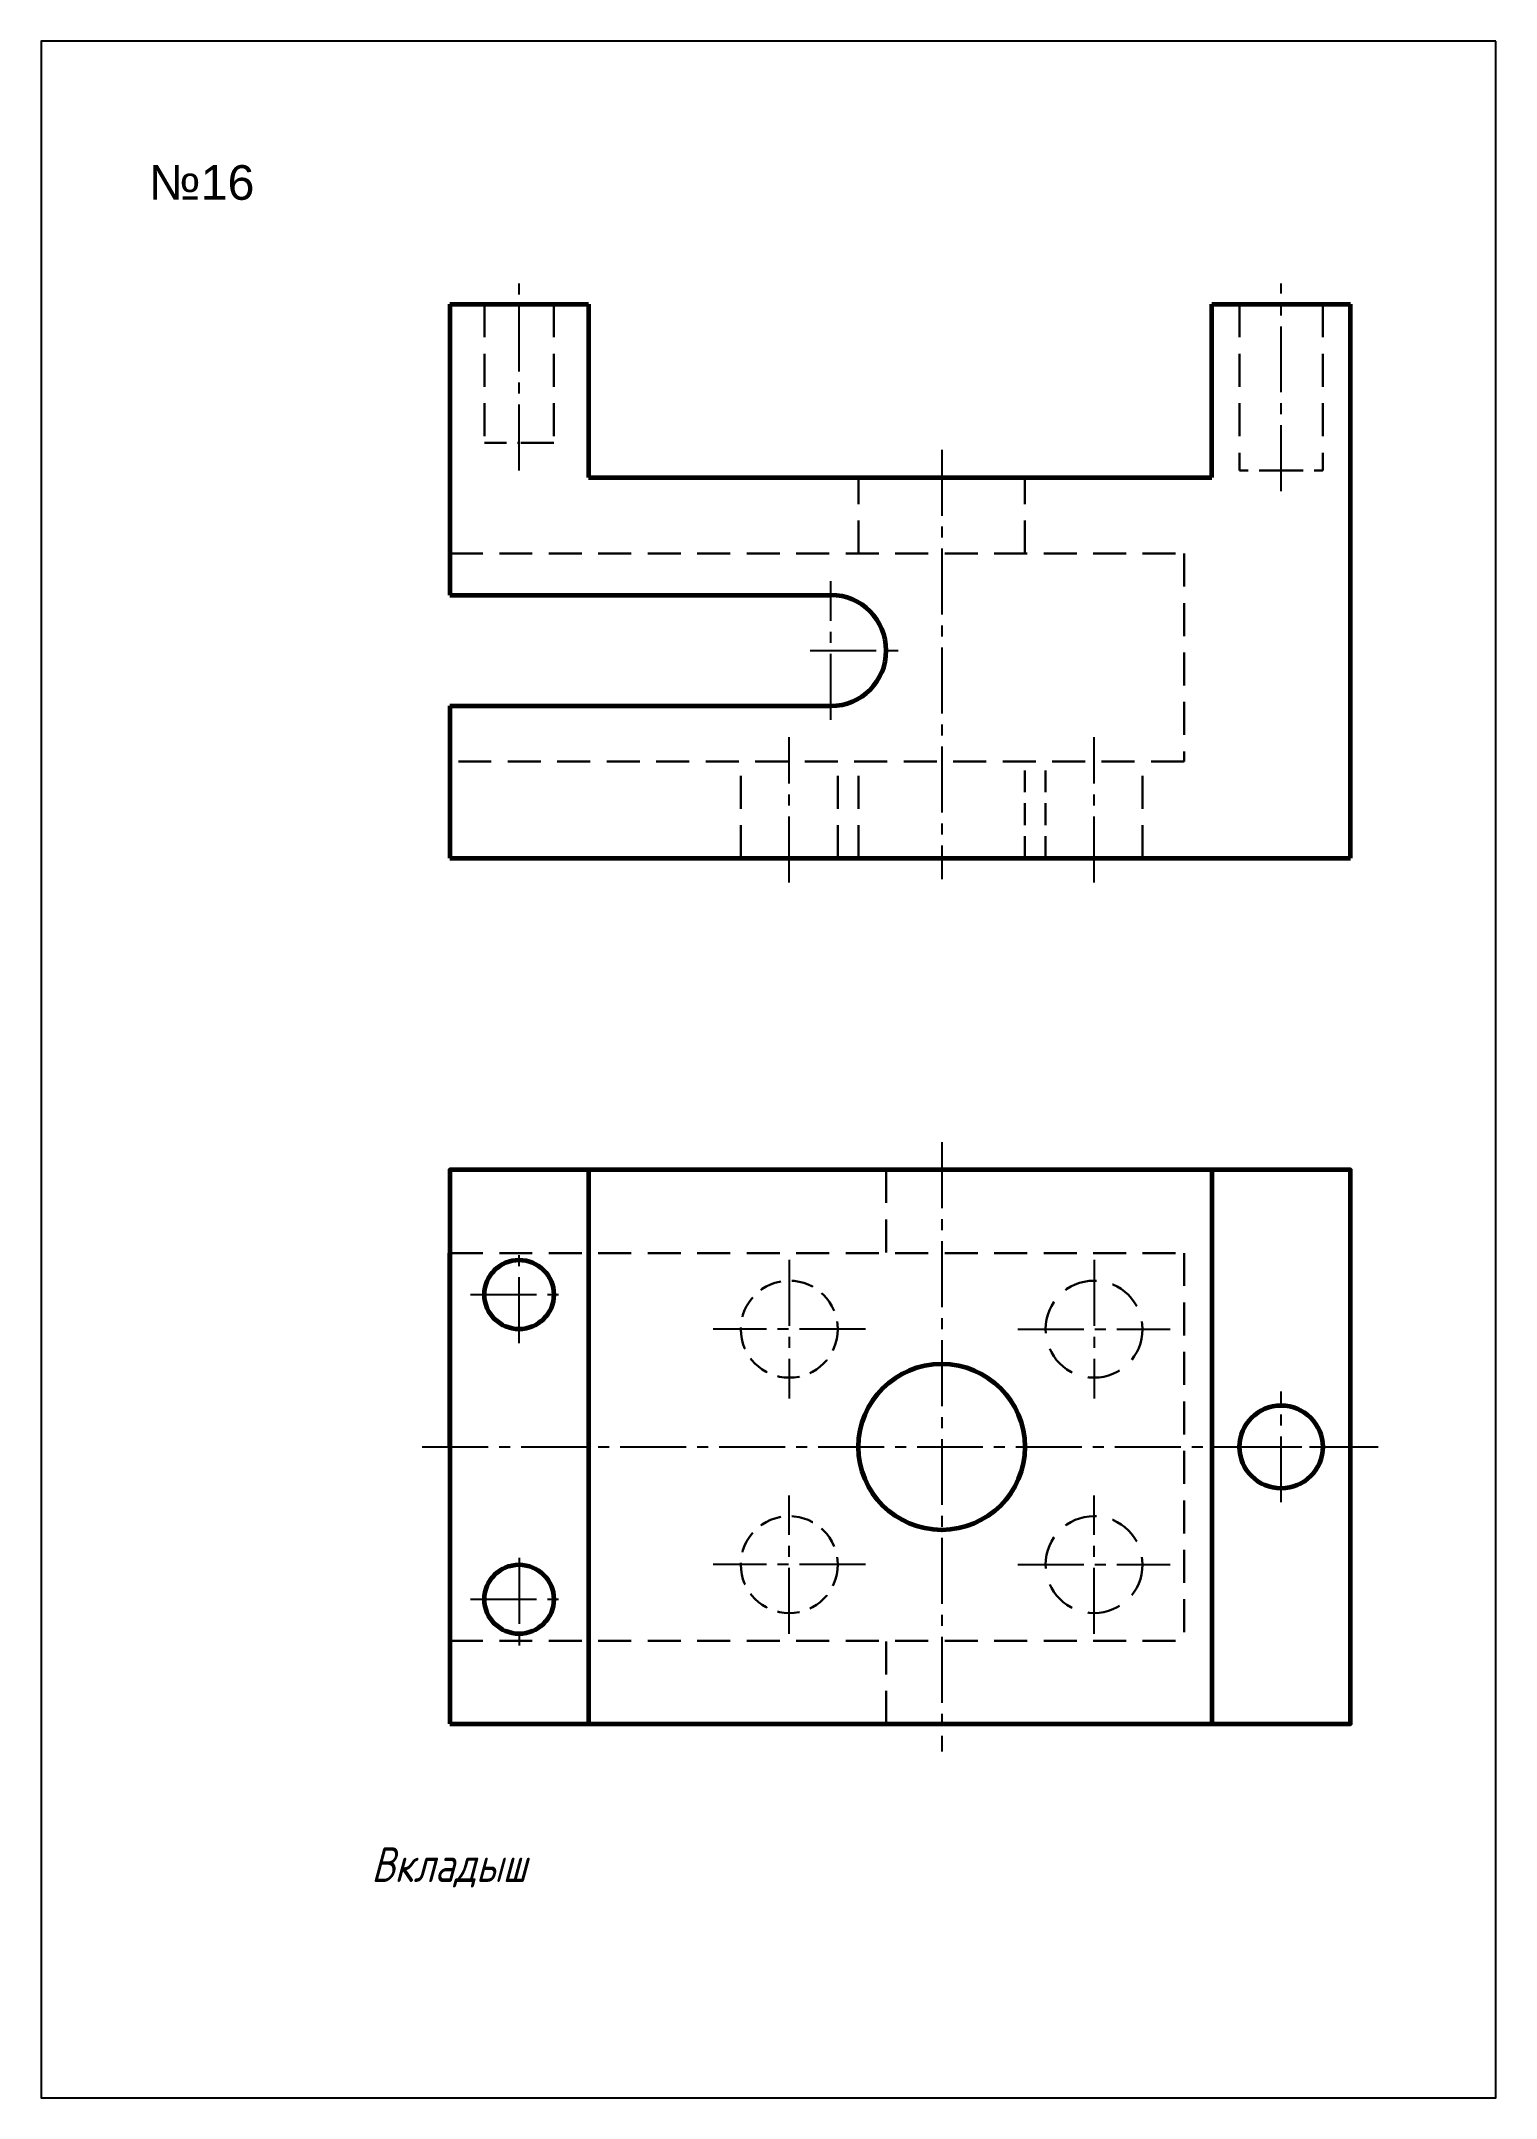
# Model space of a CAD drawing. Header units: millimetres. Extents: x 0 to 210, y 0 to 297.
import ezdxf

# ---------------------------------------------------------------- set-up
doc = ezdxf.new("R2010")
doc.units = ezdxf.units.MM
doc.header["$LTSCALE"] = 0.5
doc.linetypes.add('CENTER2', pattern=[28.575, 19.05, -3.175, 3.175, -3.175])
doc.linetypes.add('DASHED2', pattern=[9.525, 6.35, -3.175])
doc.layers.get('0').update_dxf_attribs({"linetype": 'CONTINUOUS'})
doc.layers.get('Defpoints').update_dxf_attribs({"linetype": 'CONTINUOUS'})
doc.styles.get("Standard").update_dxf_attribs({"font": 'isocpeur.ttf', "width": 0.8, "oblique": 15})
doc.styles.add('АРИАЛ-5(1)', font='ARIAL.TTF', dxfattribs={"height": 5})

msp = doc.modelspace()

# ---------------------------------------------------------------- linework, layer by layer
at = {"linetype": 'CENTER2'}
for p, q in [((69, 235), (69, 262)), ((179, 232), (179, 262)), ((130, 238), (130, 176)), ((114, 199), (114, 219)), ((111, 209), (124, 209)), ((108, 175.5), (108, 196.5)), ((152, 175.5), (152, 196.5)), ((130, 138), (130, 50)), ((69, 109), (69, 122)), ((108, 121), (108, 101)), ((152, 121), (152, 101)), ((62, 116), (76, 116)), ((119, 111), (97, 111)), ((141, 111), (163, 111)), ((179, 86), (179, 102)), ((55, 94), (193, 94)), ((172, 94), (186, 94)), ((108, 67), (108, 87)), ((152, 67), (152, 87)), ((69, 78), (69, 65)), ((119, 77), (97, 77)), ((141, 77), (163, 77)), ((62, 72), (76, 72))]:
    msp.add_line(p, q, dxfattribs=at)
at = {"linetype": 'Continuous', "lineweight": 60}
for p, q in [((59, 259), (59, 217)), ((59, 259), (79, 259)), ((79, 259), (79, 234)), ((169, 234), (169, 259)), ((169, 259), (189, 259)), ((189, 179), (189, 259)), ((79, 234), (169, 234)), ((59, 217), (114, 217)), ((59, 201), (59, 179)), ((59, 201), (114, 201)), ((189, 179), (189, 193)), ((59, 179), (189, 179)), ((59, 179), (122, 179)), ((79, 134), (79, 54)), ((189, 134), (134, 134)), ((169, 134), (169, 54)), ((59, 94), (59, 122))]:
    msp.add_line(p, q, dxfattribs=at)
at = {"color": 7, "linetype": 'DASHED2', "lineweight": 30, "ltscale": 1.5}
for p, q in [((64, 259), (64, 239)), ((74, 259), (74, 239)), ((173, 259), (173, 235)), ((185, 259), (185, 235)), ((74, 239), (69, 239)), ((118, 223), (118, 234)), ((142, 223), (142, 234)), ((59, 223), (165, 223)), ((165, 223), (165, 193)), ((165, 193), (59, 193)), ((101, 179), (101, 193)), ((115, 179), (115, 193)), ((118, 179), (118, 193)), ((159, 179), (159, 193)), ((122, 134), (122, 122)), ((59, 122), (165, 122)), ((165, 122), (165, 66)), ((59, 66), (165, 66)), ((122, 54), (122, 66))]:
    msp.add_line(p, q, dxfattribs=at)
at = {"color": 7, "linetype": 'DASHED2', "lineweight": 30}
for p, q in [((64, 239), (69, 239)), ((179, 235), (173, 235)), ((179, 235), (185, 235)), ((142, 179), (142, 193)), ((145, 179), (145, 193))]:
    msp.add_line(p, q, dxfattribs=at)
at = {"linetype": 'Continuous', "lineweight": 60}
msp.add_lwpolyline([(59, 54), (189, 54), (189, 134), (59, 134)], close=True, dxfattribs=at)
for centre, radius in [((69, 116), 5), ((130, 94), 12), ((179, 94), 6), ((69, 72), 5)]:
    msp.add_circle(centre, radius, dxfattribs=at)
at = {"color": 7, "linetype": 'DASHED2', "lineweight": 30}
for centre in [(108, 111), (108, 77)]:
    msp.add_circle(centre, 7, dxfattribs=at)
at = {"color": 7, "linetype": 'DASHED2', "lineweight": 30, "ltscale": 1.5}
for centre in [(152, 111), (152, 77)]:
    msp.add_circle(centre, 7, dxfattribs=at)
at = {"linetype": 'Continuous', "lineweight": 60}
msp.add_arc((114, 209), 8, 270, 90, dxfattribs=at)
at = {"layer": 'Defpoints'}
msp.add_lwpolyline([(210, 297), (0, 297), (0, 0), (210, 0)], close=True, dxfattribs=at)

# ---------------------------------------------------------------- texts
at = {"color": 7, "linetype": 'Continuous', "lineweight": -3, "style": 'АРИАЛ-5(1)'}
msp.add_text('№16', height=5, dxfattribs=at).set_placement((15.53, 274.09))
at = {"oblique": 15, "width": 0.8}
msp.add_text('Вкладыш', height=5, dxfattribs=at).set_placement((47.66, 31.18))

doc.saveas('drawing.dxf')
